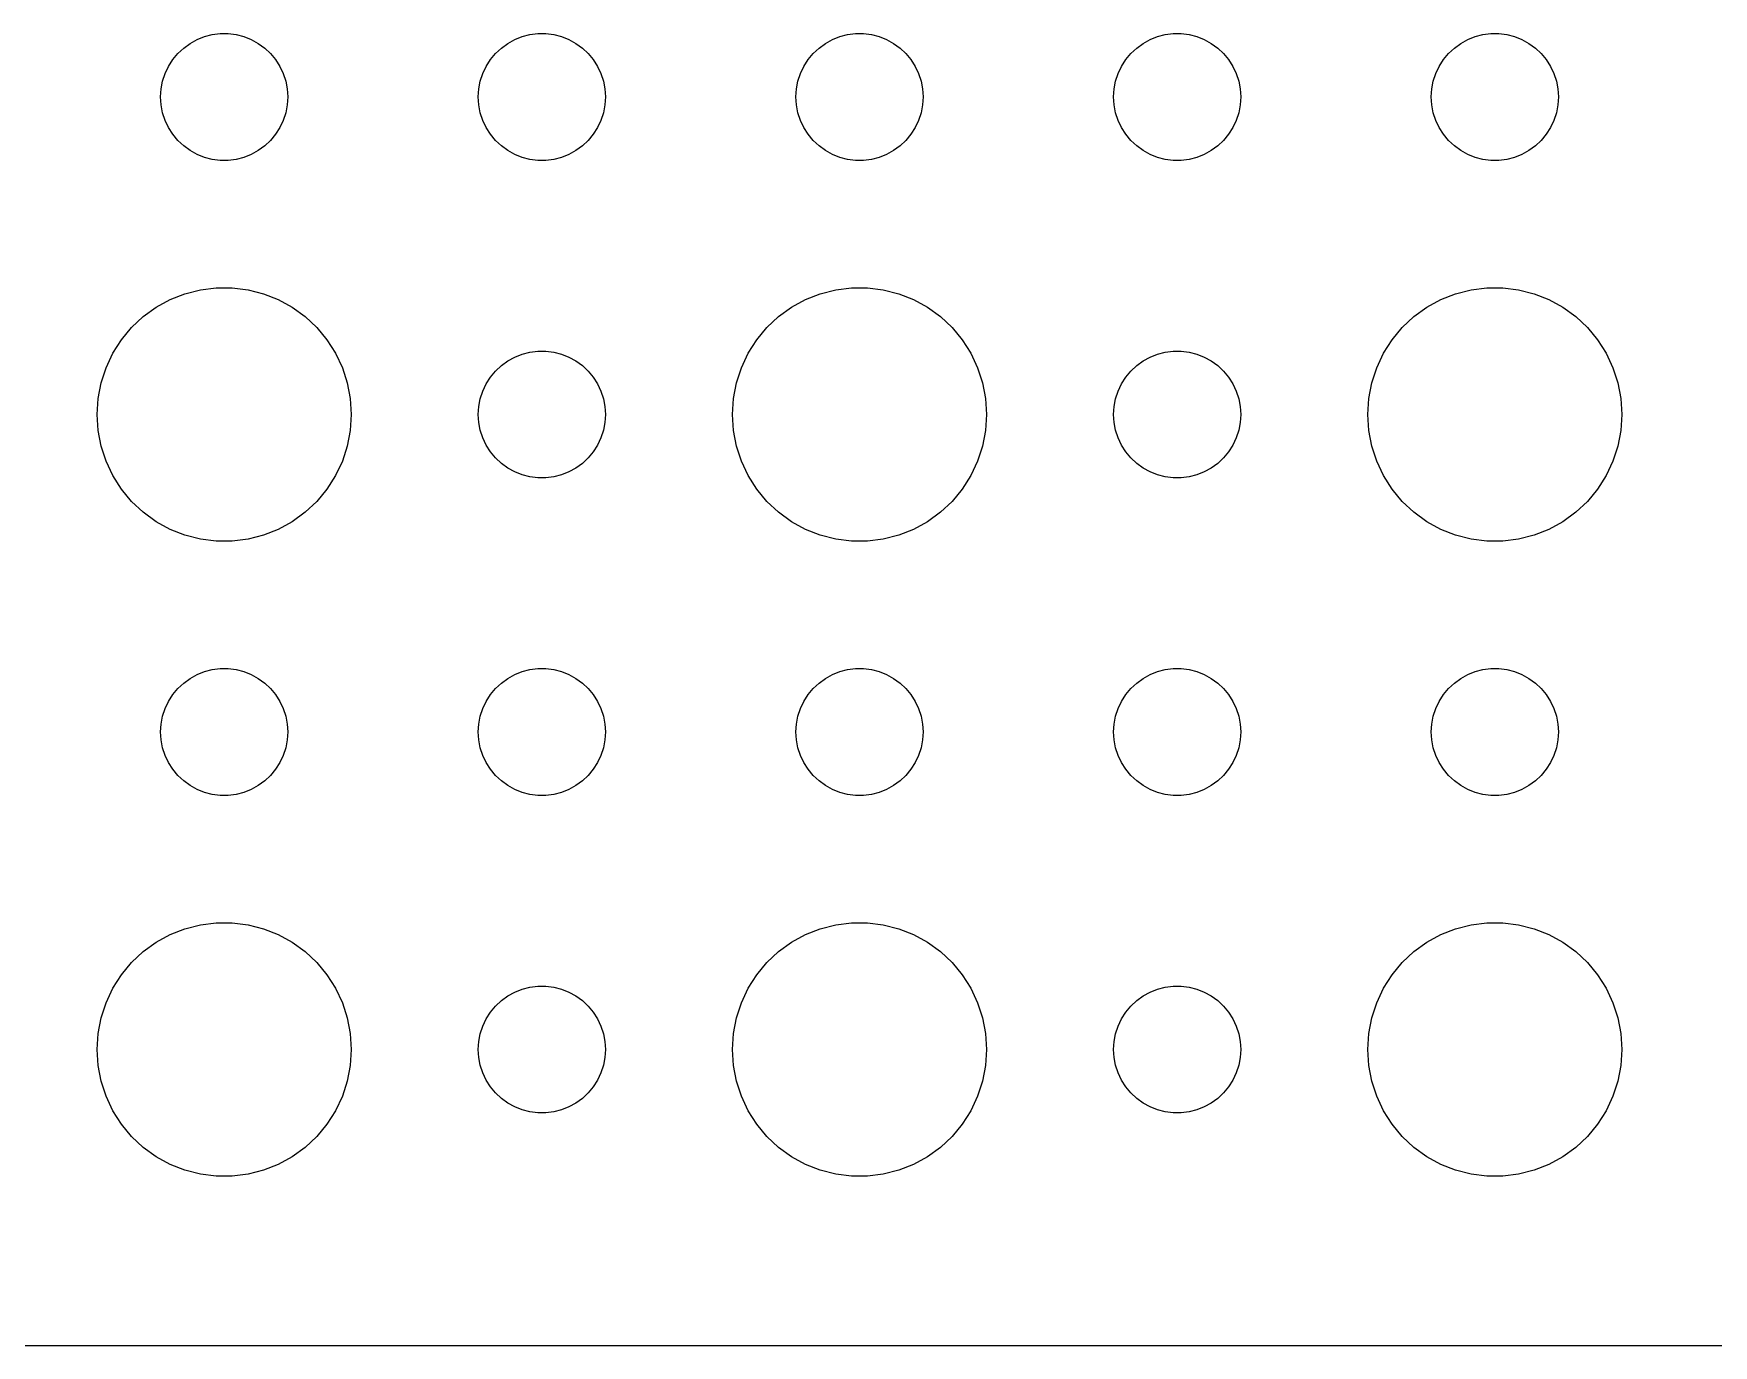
# Model space of a CAD drawing. Header units: metres. Extents: x -164 to 164, y -37 to 37.
# Drawn here: x -87 to -47.34, y -36.99 to -6 of the extents above; entities that cross this region are included whole.
import ezdxf

# ---------------------------------------------------------------- set-up
doc = ezdxf.new("R2010")
doc.units = ezdxf.units.M

msp = doc.modelspace()

# ---------------------------------------------------------------- linework, layer by layer
for p, q in [((-83.5934, -6.47318), (-83.4561, -6.34422)), ((-83.4561, -6.34422), (-83.3037, -6.23351)), ((-83.3037, -6.23351), (-83.1387, -6.14275)), ((-83.1387, -6.14275), (-82.9635, -6.07341)), ((-82.9635, -6.07341), (-82.7811, -6.02657)), ((-82.7811, -6.02657), (-82.5942, -6.00294)), ((-82.5942, -6.00294), (-82.4058, -6.00294)), ((-82.4058, -6.00294), (-82.2189, -6.02657)), ((-82.2189, -6.02657), (-82.0365, -6.07341)), ((-82.0365, -6.07341), (-81.8613, -6.14275)), ((-81.8613, -6.14275), (-81.6963, -6.23351)), ((-81.6963, -6.23351), (-81.5439, -6.34422)), ((-81.5439, -6.34422), (-81.4065, -6.47318)), ((-76.0934, -6.47318), (-75.9561, -6.34422)), ((-75.9561, -6.34422), (-75.8037, -6.23351)), ((-75.8037, -6.23351), (-75.6387, -6.14275)), ((-75.6387, -6.14275), (-75.4635, -6.07341)), ((-75.4635, -6.07341), (-75.2811, -6.02657)), ((-75.2811, -6.02657), (-75.0942, -6.00294)), ((-75.0942, -6.00294), (-74.9058, -6.00294)), ((-74.9058, -6.00294), (-74.7189, -6.02657)), ((-74.7189, -6.02657), (-74.5365, -6.07341)), ((-74.5365, -6.07341), (-74.3613, -6.14275)), ((-74.3613, -6.14275), (-74.1963, -6.23351)), ((-74.1963, -6.23351), (-74.0439, -6.34422)), ((-74.0439, -6.34422), (-73.9065, -6.47318)), ((-68.5934, -6.47318), (-68.4561, -6.34422)), ((-68.4561, -6.34422), (-68.3037, -6.23351)), ((-68.3037, -6.23351), (-68.1387, -6.14275)), ((-68.1387, -6.14275), (-67.9635, -6.07341)), ((-67.9635, -6.07341), (-67.7811, -6.02657)), ((-67.7811, -6.02657), (-67.5942, -6.00294)), ((-67.5942, -6.00294), (-67.4058, -6.00294)), ((-67.4058, -6.00294), (-67.2189, -6.02657)), ((-67.2189, -6.02657), (-67.0365, -6.07341)), ((-67.0365, -6.07341), (-66.8613, -6.14275)), ((-66.8613, -6.14275), (-66.6963, -6.23351)), ((-66.6963, -6.23351), (-66.5439, -6.34422)), ((-66.5439, -6.34422), (-66.4065, -6.47318)), ((-61.0934, -6.47318), (-60.9561, -6.34422)), ((-60.9561, -6.34422), (-60.8037, -6.23351)), ((-60.8037, -6.23351), (-60.6387, -6.14275)), ((-60.6387, -6.14275), (-60.4635, -6.07341)), ((-60.4635, -6.07341), (-60.2811, -6.02657)), ((-60.2811, -6.02657), (-60.0942, -6.00294)), ((-60.0942, -6.00294), (-59.9058, -6.00294)), ((-59.9058, -6.00294), (-59.7189, -6.02657)), ((-59.7189, -6.02657), (-59.5365, -6.07341)), ((-59.5365, -6.07341), (-59.3613, -6.14275)), ((-59.3613, -6.14275), (-59.1963, -6.23351)), ((-59.1963, -6.23351), (-59.0439, -6.34422)), ((-59.0439, -6.34422), (-58.9065, -6.47318)), ((-53.5934, -6.47318), (-53.4561, -6.34422)), ((-53.4561, -6.34422), (-53.3037, -6.23351)), ((-53.3037, -6.23351), (-53.1387, -6.14275)), ((-53.1387, -6.14275), (-52.9635, -6.07341)), ((-52.9635, -6.07341), (-52.7811, -6.02657)), ((-52.7811, -6.02657), (-52.5942, -6.00294)), ((-52.5942, -6.00294), (-52.4058, -6.00294)), ((-52.4058, -6.00294), (-52.2189, -6.02657)), ((-52.2189, -6.02657), (-52.0365, -6.07341)), ((-52.0365, -6.07341), (-51.8613, -6.14275)), ((-51.8613, -6.14275), (-51.6963, -6.23351)), ((-51.6963, -6.23351), (-51.5439, -6.34422)), ((-51.5439, -6.34422), (-51.4065, -6.47318)), ((-83.8145, -6.77736), (-83.7135, -6.61832)), ((-83.7135, -6.61832), (-83.5934, -6.47318)), ((-81.4065, -6.47318), (-81.2865, -6.61832)), ((-81.2865, -6.61832), (-81.1855, -6.77736)), ((-76.3145, -6.77736), (-76.2135, -6.61832)), ((-76.2135, -6.61832), (-76.0934, -6.47318)), ((-73.9065, -6.47318), (-73.7865, -6.61832)), ((-73.7865, -6.61832), (-73.6855, -6.77736)), ((-68.8145, -6.77736), (-68.7135, -6.61832)), ((-68.7135, -6.61832), (-68.5934, -6.47318)), ((-66.4065, -6.47318), (-66.2865, -6.61832)), ((-66.2865, -6.61832), (-66.1855, -6.77736)), ((-61.3145, -6.77736), (-61.2135, -6.61832)), ((-61.2135, -6.61832), (-61.0934, -6.47318)), ((-58.9065, -6.47318), (-58.7865, -6.61832)), ((-58.7865, -6.61832), (-58.6855, -6.77736)), ((-53.8145, -6.77736), (-53.7135, -6.61832)), ((-53.7135, -6.61832), (-53.5934, -6.47318)), ((-51.4065, -6.47318), (-51.2865, -6.61832)), ((-51.2865, -6.61832), (-51.1855, -6.77736)), ((-83.9882, -7.312), (-83.9529, -7.12695)), ((-83.9529, -7.12695), (-83.8947, -6.9478)), ((-83.8947, -6.9478), (-83.8145, -6.77736)), ((-81.1855, -6.77736), (-81.1053, -6.9478)), ((-81.1053, -6.9478), (-81.0471, -7.12695)), ((-81.0471, -7.12695), (-81.0118, -7.312)), ((-76.4882, -7.312), (-76.4529, -7.12695)), ((-76.4529, -7.12695), (-76.3947, -6.9478)), ((-76.3947, -6.9478), (-76.3145, -6.77736)), ((-73.6855, -6.77736), (-73.6053, -6.9478)), ((-73.6053, -6.9478), (-73.5471, -7.12695)), ((-73.5471, -7.12695), (-73.5118, -7.312)), ((-68.9882, -7.312), (-68.9529, -7.12695)), ((-68.9529, -7.12695), (-68.8947, -6.9478)), ((-68.8947, -6.9478), (-68.8145, -6.77736)), ((-66.1855, -6.77736), (-66.1053, -6.9478)), ((-66.1053, -6.9478), (-66.0471, -7.12695)), ((-66.0471, -7.12695), (-66.0118, -7.312)), ((-61.4882, -7.312), (-61.4529, -7.12695)), ((-61.4529, -7.12695), (-61.3947, -6.9478)), ((-61.3947, -6.9478), (-61.3145, -6.77736)), ((-58.6855, -6.77736), (-58.6053, -6.9478)), ((-58.6053, -6.9478), (-58.5471, -7.12695)), ((-58.5471, -7.12695), (-58.5118, -7.312)), ((-53.9882, -7.312), (-53.9529, -7.12695)), ((-53.9529, -7.12695), (-53.8947, -6.9478)), ((-53.8947, -6.9478), (-53.8145, -6.77736)), ((-51.1855, -6.77736), (-51.1053, -6.9478)), ((-51.1053, -6.9478), (-51.0471, -7.12695)), ((-51.0471, -7.12695), (-51.0118, -7.312)), ((-84, -7.5), (-83.9882, -7.312)), ((-83.9882, -7.68799), (-84, -7.5)), ((-81.0118, -7.312), (-81, -7.5)), ((-81, -7.5), (-81.0118, -7.68799)), ((-76.5, -7.5), (-76.4882, -7.312)), ((-76.4882, -7.68799), (-76.5, -7.5)), ((-73.5118, -7.312), (-73.5, -7.5)), ((-73.5, -7.5), (-73.5118, -7.68799)), ((-69, -7.5), (-68.9882, -7.312)), ((-68.9882, -7.68799), (-69, -7.5)), ((-66.0118, -7.312), (-66, -7.5)), ((-66, -7.5), (-66.0118, -7.68799)), ((-61.5, -7.5), (-61.4882, -7.312)), ((-61.4882, -7.68799), (-61.5, -7.5)), ((-58.5118, -7.312), (-58.5, -7.5)), ((-58.5, -7.5), (-58.5118, -7.68799)), ((-54, -7.5), (-53.9882, -7.312)), ((-53.9882, -7.68799), (-54, -7.5)), ((-51.0118, -7.312), (-51, -7.5)), ((-51, -7.5), (-51.0118, -7.68799)), ((-83.9529, -7.87303), (-83.9882, -7.68799)), ((-83.8947, -8.05219), (-83.9529, -7.87303)), ((-81.0471, -7.87303), (-81.1053, -8.05219)), ((-81.0118, -7.68799), (-81.0471, -7.87303)), ((-76.4529, -7.87303), (-76.4882, -7.68799)), ((-76.3947, -8.05219), (-76.4529, -7.87303)), ((-73.5471, -7.87303), (-73.6053, -8.05219)), ((-73.5118, -7.68799), (-73.5471, -7.87303)), ((-68.9529, -7.87303), (-68.9882, -7.68799)), ((-68.8947, -8.05219), (-68.9529, -7.87303)), ((-66.0471, -7.87303), (-66.1053, -8.05219)), ((-66.0118, -7.68799), (-66.0471, -7.87303)), ((-61.4529, -7.87303), (-61.4882, -7.68799)), ((-61.3947, -8.05219), (-61.4529, -7.87303)), ((-58.5471, -7.87303), (-58.6053, -8.05219)), ((-58.5118, -7.68799), (-58.5471, -7.87303)), ((-53.9529, -7.87303), (-53.9882, -7.68799)), ((-53.8947, -8.05219), (-53.9529, -7.87303)), ((-51.0471, -7.87303), (-51.1053, -8.05219)), ((-51.0118, -7.68799), (-51.0471, -7.87303)), ((-83.8145, -8.22263), (-83.8947, -8.05219)), ((-83.7135, -8.38167), (-83.8145, -8.22263)), ((-81.1855, -8.22263), (-81.2865, -8.38167)), ((-81.1053, -8.05219), (-81.1855, -8.22263)), ((-76.3145, -8.22263), (-76.3947, -8.05219)), ((-76.2135, -8.38167), (-76.3145, -8.22263)), ((-73.6855, -8.22263), (-73.7865, -8.38167)), ((-73.6053, -8.05219), (-73.6855, -8.22263)), ((-68.8145, -8.22263), (-68.8947, -8.05219)), ((-68.7135, -8.38167), (-68.8145, -8.22263)), ((-66.1855, -8.22263), (-66.2865, -8.38167)), ((-66.1053, -8.05219), (-66.1855, -8.22263)), ((-61.3145, -8.22263), (-61.3947, -8.05219)), ((-61.2135, -8.38167), (-61.3145, -8.22263)), ((-58.6855, -8.22263), (-58.7865, -8.38167)), ((-58.6053, -8.05219), (-58.6855, -8.22263)), ((-53.8145, -8.22263), (-53.8947, -8.05219)), ((-53.7135, -8.38167), (-53.8145, -8.22263)), ((-51.1855, -8.22263), (-51.2865, -8.38167)), ((-51.1053, -8.05219), (-51.1855, -8.22263)), ((-83.5934, -8.52681), (-83.7135, -8.38167)), ((-83.4561, -8.65576), (-83.5934, -8.52681)), ((-83.3037, -8.76648), (-83.4561, -8.65576)), ((-81.5439, -8.65576), (-81.6963, -8.76648)), ((-81.4065, -8.52681), (-81.5439, -8.65576)), ((-81.2865, -8.38167), (-81.4065, -8.52681)), ((-76.0934, -8.52681), (-76.2135, -8.38167)), ((-75.9561, -8.65576), (-76.0934, -8.52681)), ((-75.8037, -8.76648), (-75.9561, -8.65576)), ((-74.0439, -8.65576), (-74.1963, -8.76648)), ((-73.9065, -8.52681), (-74.0439, -8.65576)), ((-73.7865, -8.38167), (-73.9065, -8.52681)), ((-68.5934, -8.52681), (-68.7135, -8.38167)), ((-68.4561, -8.65576), (-68.5934, -8.52681)), ((-68.3037, -8.76648), (-68.4561, -8.65576)), ((-66.5439, -8.65576), (-66.6963, -8.76648)), ((-66.4065, -8.52681), (-66.5439, -8.65576)), ((-66.2865, -8.38167), (-66.4065, -8.52681)), ((-61.0934, -8.52681), (-61.2135, -8.38167)), ((-60.9561, -8.65576), (-61.0934, -8.52681)), ((-60.8037, -8.76648), (-60.9561, -8.65576)), ((-59.0439, -8.65576), (-59.1963, -8.76648)), ((-58.9065, -8.52681), (-59.0439, -8.65576)), ((-58.7865, -8.38167), (-58.9065, -8.52681)), ((-53.5934, -8.52681), (-53.7135, -8.38167)), ((-53.4561, -8.65576), (-53.5934, -8.52681)), ((-53.3037, -8.76648), (-53.4561, -8.65576)), ((-51.5439, -8.65576), (-51.6963, -8.76648)), ((-51.4065, -8.52681), (-51.5439, -8.65576)), ((-51.2865, -8.38167), (-51.4065, -8.52681)), ((-83.1387, -8.85724), (-83.3037, -8.76648)), ((-82.9635, -8.92657), (-83.1387, -8.85724)), ((-82.7811, -8.97342), (-82.9635, -8.92657)), ((-82.5942, -8.99704), (-82.7811, -8.97342)), ((-82.4058, -8.99704), (-82.5942, -8.99704)), ((-82.2189, -8.97342), (-82.4058, -8.99704)), ((-82.0365, -8.92657), (-82.2189, -8.97342)), ((-81.8613, -8.85724), (-82.0365, -8.92657)), ((-81.6963, -8.76648), (-81.8613, -8.85724)), ((-75.6387, -8.85724), (-75.8037, -8.76648)), ((-75.4635, -8.92657), (-75.6387, -8.85724)), ((-75.2811, -8.97342), (-75.4635, -8.92657)), ((-75.0942, -8.99704), (-75.2811, -8.97342)), ((-74.9058, -8.99704), (-75.0942, -8.99704)), ((-74.7189, -8.97342), (-74.9058, -8.99704)), ((-74.5365, -8.92657), (-74.7189, -8.97342)), ((-74.3613, -8.85724), (-74.5365, -8.92657)), ((-74.1963, -8.76648), (-74.3613, -8.85724)), ((-68.1387, -8.85724), (-68.3037, -8.76648)), ((-67.9635, -8.92657), (-68.1387, -8.85724)), ((-67.7811, -8.97342), (-67.9635, -8.92657)), ((-67.5942, -8.99704), (-67.7811, -8.97342)), ((-67.4058, -8.99704), (-67.5942, -8.99704)), ((-67.2189, -8.97342), (-67.4058, -8.99704)), ((-67.0365, -8.92657), (-67.2189, -8.97342)), ((-66.8613, -8.85724), (-67.0365, -8.92657)), ((-66.6963, -8.76648), (-66.8613, -8.85724)), ((-60.6387, -8.85724), (-60.8037, -8.76648)), ((-60.4635, -8.92657), (-60.6387, -8.85724)), ((-60.2811, -8.97342), (-60.4635, -8.92657)), ((-60.0942, -8.99704), (-60.2811, -8.97342)), ((-59.9058, -8.99704), (-60.0942, -8.99704)), ((-59.7189, -8.97342), (-59.9058, -8.99704)), ((-59.5365, -8.92657), (-59.7189, -8.97342)), ((-59.3613, -8.85724), (-59.5365, -8.92657)), ((-59.1963, -8.76648), (-59.3613, -8.85724)), ((-53.1387, -8.85724), (-53.3037, -8.76648)), ((-52.9635, -8.92657), (-53.1387, -8.85724)), ((-52.7811, -8.97342), (-52.9635, -8.92657)), ((-52.5942, -8.99704), (-52.7811, -8.97342)), ((-52.4058, -8.99704), (-52.5942, -8.99704)), ((-52.2189, -8.97342), (-52.4058, -8.99704)), ((-52.0365, -8.92657), (-52.2189, -8.97342)), ((-51.8613, -8.85724), (-52.0365, -8.92657)), ((-51.6963, -8.76648), (-51.8613, -8.85724)), ((-84.1075, -12.467), (-83.7773, -12.2855)), ((-83.7773, -12.2855), (-83.427, -12.1468)), ((-83.427, -12.1468), (-83.0621, -12.0531)), ((-83.0621, -12.0531), (-82.6884, -12.0059)), ((-82.6884, -12.0059), (-82.3116, -12.0059)), ((-82.3116, -12.0059), (-81.9379, -12.0531)), ((-81.9379, -12.0531), (-81.573, -12.1468)), ((-81.573, -12.1468), (-81.2227, -12.2855)), ((-81.2227, -12.2855), (-80.8925, -12.467)), ((-69.1075, -12.467), (-68.7773, -12.2855)), ((-68.7773, -12.2855), (-68.427, -12.1468)), ((-68.427, -12.1468), (-68.0621, -12.0531)), ((-68.0621, -12.0531), (-67.6884, -12.0059)), ((-67.6884, -12.0059), (-67.3116, -12.0059)), ((-67.3116, -12.0059), (-66.9379, -12.0531)), ((-66.9379, -12.0531), (-66.573, -12.1468)), ((-66.573, -12.1468), (-66.2227, -12.2855)), ((-66.2227, -12.2855), (-65.8925, -12.467)), ((-54.1075, -12.467), (-53.7773, -12.2855)), ((-53.7773, -12.2855), (-53.427, -12.1468)), ((-53.427, -12.1468), (-53.0621, -12.0531)), ((-53.0621, -12.0531), (-52.6884, -12.0059)), ((-52.6884, -12.0059), (-52.3116, -12.0059)), ((-52.3116, -12.0059), (-51.9379, -12.0531)), ((-51.9379, -12.0531), (-51.5729, -12.1468)), ((-51.5729, -12.1468), (-51.2227, -12.2855)), ((-51.2227, -12.2855), (-50.8925, -12.467)), ((-84.6869, -12.9464), (-84.4123, -12.6884)), ((-84.4123, -12.6884), (-84.1075, -12.467)), ((-80.8925, -12.467), (-80.5877, -12.6884)), ((-80.5877, -12.6884), (-80.3131, -12.9464)), ((-69.6869, -12.9464), (-69.4123, -12.6884)), ((-69.4123, -12.6884), (-69.1075, -12.467)), ((-65.8925, -12.467), (-65.5877, -12.6884)), ((-65.5877, -12.6884), (-65.3131, -12.9464)), ((-54.6869, -12.9464), (-54.4123, -12.6884)), ((-54.4123, -12.6884), (-54.1075, -12.467)), ((-50.8925, -12.467), (-50.5877, -12.6884)), ((-50.5877, -12.6884), (-50.3131, -12.9464)), ((-84.927, -13.2366), (-84.6869, -12.9464)), ((-80.3131, -12.9464), (-80.073, -13.2366)), ((-69.927, -13.2366), (-69.6869, -12.9464)), ((-65.3131, -12.9464), (-65.073, -13.2366)), ((-54.927, -13.2366), (-54.6869, -12.9464)), ((-50.3131, -12.9464), (-50.0729, -13.2366)), ((-85.1289, -13.5547), (-84.927, -13.2366)), ((-80.073, -13.2366), (-79.8711, -13.5547)), ((-70.1289, -13.5547), (-69.927, -13.2366)), ((-65.073, -13.2366), (-64.8711, -13.5547)), ((-55.1289, -13.5547), (-54.927, -13.2366)), ((-50.0729, -13.2366), (-49.8711, -13.5547)), ((-85.2893, -13.8956), (-85.1289, -13.5547)), ((-79.8711, -13.5547), (-79.7107, -13.8956)), ((-76.0934, -13.9732), (-75.9561, -13.8442)), ((-75.9561, -13.8442), (-75.8037, -13.7335)), ((-75.8037, -13.7335), (-75.6387, -13.6427)), ((-75.6387, -13.6427), (-75.4635, -13.5734)), ((-75.4635, -13.5734), (-75.2811, -13.5266)), ((-75.2811, -13.5266), (-75.0942, -13.5029)), ((-75.0942, -13.5029), (-74.9058, -13.5029)), ((-74.9058, -13.5029), (-74.7189, -13.5266)), ((-74.7189, -13.5266), (-74.5365, -13.5734)), ((-74.5365, -13.5734), (-74.3613, -13.6427)), ((-74.3613, -13.6427), (-74.1963, -13.7335)), ((-74.1963, -13.7335), (-74.0439, -13.8442)), ((-74.0439, -13.8442), (-73.9065, -13.9732)), ((-70.2893, -13.8956), (-70.1289, -13.5547)), ((-64.8711, -13.5547), (-64.7107, -13.8956)), ((-61.0934, -13.9732), (-60.9561, -13.8442)), ((-60.9561, -13.8442), (-60.8037, -13.7335)), ((-60.8037, -13.7335), (-60.6387, -13.6427)), ((-60.6387, -13.6427), (-60.4635, -13.5734)), ((-60.4635, -13.5734), (-60.2811, -13.5266)), ((-60.2811, -13.5266), (-60.0942, -13.5029)), ((-60.0942, -13.5029), (-59.9058, -13.5029)), ((-59.9058, -13.5029), (-59.7189, -13.5266)), ((-59.7189, -13.5266), (-59.5365, -13.5734)), ((-59.5365, -13.5734), (-59.3613, -13.6427)), ((-59.3613, -13.6427), (-59.1963, -13.7335)), ((-59.1963, -13.7335), (-59.0439, -13.8442)), ((-59.0439, -13.8442), (-58.9065, -13.9732)), ((-55.2893, -13.8956), (-55.1289, -13.5547)), ((-49.8711, -13.5547), (-49.7107, -13.8956)), ((-85.4763, -14.624), (-85.4057, -14.2539)), ((-85.4057, -14.2539), (-85.2893, -13.8956)), ((-79.7107, -13.8956), (-79.5943, -14.2539)), ((-79.5943, -14.2539), (-79.5237, -14.624)), ((-76.3947, -14.4478), (-76.3145, -14.2774)), ((-76.3145, -14.2774), (-76.2135, -14.1183)), ((-76.2135, -14.1183), (-76.0934, -13.9732)), ((-73.9065, -13.9732), (-73.7865, -14.1183)), ((-73.7865, -14.1183), (-73.6855, -14.2774)), ((-73.6855, -14.2774), (-73.6053, -14.4478)), ((-70.4763, -14.624), (-70.4057, -14.2539)), ((-70.4057, -14.2539), (-70.2893, -13.8956)), ((-64.7107, -13.8956), (-64.5943, -14.2539)), ((-64.5943, -14.2539), (-64.5237, -14.624)), ((-61.3947, -14.4478), (-61.3145, -14.2774)), ((-61.3145, -14.2774), (-61.2135, -14.1183)), ((-61.2135, -14.1183), (-61.0934, -13.9732)), ((-58.9065, -13.9732), (-58.7865, -14.1183)), ((-58.7865, -14.1183), (-58.6855, -14.2774)), ((-58.6855, -14.2774), (-58.6053, -14.4478)), ((-55.4763, -14.624), (-55.4057, -14.2539)), ((-55.4057, -14.2539), (-55.2893, -13.8956)), ((-49.7107, -13.8956), (-49.5942, -14.2539)), ((-49.5942, -14.2539), (-49.5237, -14.624)), ((-85.5, -15), (-85.4763, -14.624)), ((-79.5237, -14.624), (-79.5, -15)), ((-76.4882, -14.812), (-76.4529, -14.627)), ((-76.4529, -14.627), (-76.3947, -14.4478)), ((-73.6053, -14.4478), (-73.5471, -14.627)), ((-73.5471, -14.627), (-73.5118, -14.812)), ((-70.5, -15), (-70.4763, -14.624)), ((-64.5237, -14.624), (-64.5, -15)), ((-61.4882, -14.812), (-61.4529, -14.627)), ((-61.4529, -14.627), (-61.3947, -14.4478)), ((-58.6053, -14.4478), (-58.5471, -14.627)), ((-58.5471, -14.627), (-58.5118, -14.812)), ((-55.5, -15), (-55.4763, -14.624)), ((-49.5237, -14.624), (-49.5, -15)), ((-85.4763, -15.376), (-85.5, -15)), ((-79.5, -15), (-79.5237, -15.376)), ((-76.5, -15), (-76.4882, -14.812)), ((-76.4882, -15.188), (-76.5, -15)), ((-73.5118, -14.812), (-73.5, -15)), ((-73.5, -15), (-73.5118, -15.188)), ((-70.4763, -15.376), (-70.5, -15)), ((-64.5, -15), (-64.5237, -15.376)), ((-61.5, -15), (-61.4882, -14.812)), ((-61.4882, -15.188), (-61.5, -15)), ((-58.5118, -14.812), (-58.5, -15)), ((-58.5, -15), (-58.5118, -15.188)), ((-55.4763, -15.376), (-55.5, -15)), ((-49.5, -15), (-49.5237, -15.376)), ((-85.4057, -15.7461), (-85.4763, -15.376)), ((-79.5237, -15.376), (-79.5943, -15.7461)), ((-76.4529, -15.373), (-76.4882, -15.188)), ((-76.3947, -15.5522), (-76.4529, -15.373)), ((-73.5471, -15.373), (-73.6053, -15.5522)), ((-73.5118, -15.188), (-73.5471, -15.373)), ((-70.4057, -15.7461), (-70.4763, -15.376)), ((-64.5237, -15.376), (-64.5943, -15.7461)), ((-61.4529, -15.373), (-61.4882, -15.188)), ((-61.3947, -15.5522), (-61.4529, -15.373)), ((-58.5471, -15.373), (-58.6053, -15.5522)), ((-58.5118, -15.188), (-58.5471, -15.373)), ((-55.4057, -15.7461), (-55.4763, -15.376)), ((-49.5237, -15.376), (-49.5942, -15.7461)), ((-85.2893, -16.1044), (-85.4057, -15.7461)), ((-79.5943, -15.7461), (-79.7107, -16.1044)), ((-76.3145, -15.7226), (-76.3947, -15.5522)), ((-76.2135, -15.8817), (-76.3145, -15.7226)), ((-73.6855, -15.7226), (-73.7865, -15.8817)), ((-73.6053, -15.5522), (-73.6855, -15.7226)), ((-70.2893, -16.1044), (-70.4057, -15.7461)), ((-64.5943, -15.7461), (-64.7107, -16.1044)), ((-61.3145, -15.7226), (-61.3947, -15.5522)), ((-61.2135, -15.8817), (-61.3145, -15.7226)), ((-58.6855, -15.7226), (-58.7865, -15.8817)), ((-58.6053, -15.5522), (-58.6855, -15.7226)), ((-55.2893, -16.1044), (-55.4057, -15.7461)), ((-49.5942, -15.7461), (-49.7107, -16.1044)), ((-85.1289, -16.4453), (-85.2893, -16.1044)), ((-79.7107, -16.1044), (-79.8711, -16.4453)), ((-76.0934, -16.0268), (-76.2135, -15.8817)), ((-75.9561, -16.1558), (-76.0934, -16.0268)), ((-75.8037, -16.2665), (-75.9561, -16.1558)), ((-74.0439, -16.1558), (-74.1963, -16.2665)), ((-73.9065, -16.0268), (-74.0439, -16.1558)), ((-73.7865, -15.8817), (-73.9065, -16.0268)), ((-70.1289, -16.4453), (-70.2893, -16.1044)), ((-64.7107, -16.1044), (-64.8711, -16.4453)), ((-61.0934, -16.0268), (-61.2135, -15.8817)), ((-60.9561, -16.1558), (-61.0934, -16.0268)), ((-60.8037, -16.2665), (-60.9561, -16.1558)), ((-59.0439, -16.1558), (-59.1963, -16.2665)), ((-58.9065, -16.0268), (-59.0439, -16.1558)), ((-58.7865, -15.8817), (-58.9065, -16.0268)), ((-55.1289, -16.4453), (-55.2893, -16.1044)), ((-49.7107, -16.1044), (-49.8711, -16.4453)), ((-84.927, -16.7634), (-85.1289, -16.4453)), ((-79.8711, -16.4453), (-80.073, -16.7634)), ((-75.6387, -16.3572), (-75.8037, -16.2665)), ((-75.4635, -16.4266), (-75.6387, -16.3572)), ((-75.2811, -16.4734), (-75.4635, -16.4266)), ((-75.0942, -16.497), (-75.2811, -16.4734)), ((-74.9058, -16.497), (-75.0942, -16.497)), ((-74.7189, -16.4734), (-74.9058, -16.497)), ((-74.5365, -16.4266), (-74.7189, -16.4734)), ((-74.3613, -16.3572), (-74.5365, -16.4266)), ((-74.1963, -16.2665), (-74.3613, -16.3572)), ((-69.927, -16.7634), (-70.1289, -16.4453)), ((-64.8711, -16.4453), (-65.073, -16.7634)), ((-60.6387, -16.3572), (-60.8037, -16.2665)), ((-60.4635, -16.4266), (-60.6387, -16.3572)), ((-60.2811, -16.4734), (-60.4635, -16.4266)), ((-60.0942, -16.497), (-60.2811, -16.4734)), ((-59.9058, -16.497), (-60.0942, -16.497)), ((-59.7189, -16.4734), (-59.9058, -16.497)), ((-59.5365, -16.4266), (-59.7189, -16.4734)), ((-59.3613, -16.3572), (-59.5365, -16.4266)), ((-59.1963, -16.2665), (-59.3613, -16.3572)), ((-54.927, -16.7634), (-55.1289, -16.4453)), ((-49.8711, -16.4453), (-50.0729, -16.7634)), ((-84.6869, -17.0536), (-84.927, -16.7634)), ((-84.4123, -17.3115), (-84.6869, -17.0536)), ((-80.3131, -17.0536), (-80.5877, -17.3115)), ((-80.073, -16.7634), (-80.3131, -17.0536)), ((-69.6869, -17.0536), (-69.927, -16.7634)), ((-69.4123, -17.3115), (-69.6869, -17.0536)), ((-65.3131, -17.0536), (-65.5877, -17.3115)), ((-65.073, -16.7634), (-65.3131, -17.0536)), ((-54.6869, -17.0536), (-54.927, -16.7634)), ((-54.4123, -17.3115), (-54.6869, -17.0536)), ((-50.3131, -17.0536), (-50.5877, -17.3115)), ((-50.0729, -16.7634), (-50.3131, -17.0536)), ((-84.1075, -17.533), (-84.4123, -17.3115)), ((-80.5877, -17.3115), (-80.8925, -17.533)), ((-69.1075, -17.533), (-69.4123, -17.3115)), ((-65.5877, -17.3115), (-65.8925, -17.533)), ((-54.1075, -17.533), (-54.4123, -17.3115)), ((-50.5877, -17.3115), (-50.8925, -17.533)), ((-83.7773, -17.7145), (-84.1075, -17.533)), ((-83.427, -17.8532), (-83.7773, -17.7145)), ((-81.2227, -17.7145), (-81.573, -17.8532)), ((-80.8925, -17.533), (-81.2227, -17.7145)), ((-68.7773, -17.7145), (-69.1075, -17.533)), ((-68.427, -17.8532), (-68.7773, -17.7145)), ((-66.2227, -17.7145), (-66.573, -17.8532)), ((-65.8925, -17.533), (-66.2227, -17.7145)), ((-53.7773, -17.7145), (-54.1075, -17.533)), ((-53.427, -17.8532), (-53.7773, -17.7145)), ((-51.2227, -17.7145), (-51.5729, -17.8532)), ((-50.8925, -17.533), (-51.2227, -17.7145)), ((-83.0621, -17.9469), (-83.427, -17.8532)), ((-82.6884, -17.9941), (-83.0621, -17.9469)), ((-82.3116, -17.9941), (-82.6884, -17.9941)), ((-81.9379, -17.9469), (-82.3116, -17.9941)), ((-81.573, -17.8532), (-81.9379, -17.9469)), ((-68.0621, -17.9469), (-68.427, -17.8532)), ((-67.6884, -17.9941), (-68.0621, -17.9469)), ((-67.3116, -17.9941), (-67.6884, -17.9941)), ((-66.9379, -17.9469), (-67.3116, -17.9941)), ((-66.573, -17.8532), (-66.9379, -17.9469)), ((-53.0621, -17.9469), (-53.427, -17.8532)), ((-52.6884, -17.9941), (-53.0621, -17.9469)), ((-52.3116, -17.9941), (-52.6884, -17.9941)), ((-51.9379, -17.9469), (-52.3116, -17.9941)), ((-51.5729, -17.8532), (-51.9379, -17.9469)), ((-82.7811, -21.0266), (-82.5942, -21.003)), ((-82.5942, -21.003), (-82.4058, -21.003)), ((-82.4058, -21.003), (-82.2189, -21.0266)), ((-75.2811, -21.0266), (-75.0942, -21.003)), ((-75.0942, -21.003), (-74.9058, -21.003)), ((-74.9058, -21.003), (-74.7189, -21.0266)), ((-67.7811, -21.0266), (-67.5942, -21.003)), ((-67.5942, -21.003), (-67.4058, -21.003)), ((-67.4058, -21.003), (-67.2189, -21.0266)), ((-60.2811, -21.0266), (-60.0942, -21.003)), ((-60.0942, -21.003), (-59.9058, -21.003)), ((-59.9058, -21.003), (-59.7189, -21.0266)), ((-52.7811, -21.0266), (-52.5942, -21.003)), ((-52.5942, -21.003), (-52.4058, -21.003)), ((-52.4058, -21.003), (-52.2189, -21.0266)), ((-83.5934, -21.4732), (-83.4561, -21.3442)), ((-83.4561, -21.3442), (-83.3037, -21.2335)), ((-83.3037, -21.2335), (-83.1387, -21.1427)), ((-83.1387, -21.1427), (-82.9635, -21.0734)), ((-82.9635, -21.0734), (-82.7811, -21.0266)), ((-82.2189, -21.0266), (-82.0365, -21.0734)), ((-82.0365, -21.0734), (-81.8613, -21.1427)), ((-81.8613, -21.1427), (-81.6963, -21.2335)), ((-81.6963, -21.2335), (-81.5439, -21.3442)), ((-81.5439, -21.3442), (-81.4065, -21.4732)), ((-76.0934, -21.4732), (-75.9561, -21.3442)), ((-75.9561, -21.3442), (-75.8037, -21.2335)), ((-75.8037, -21.2335), (-75.6387, -21.1427)), ((-75.6387, -21.1427), (-75.4635, -21.0734)), ((-75.4635, -21.0734), (-75.2811, -21.0266)), ((-74.7189, -21.0266), (-74.5365, -21.0734)), ((-74.5365, -21.0734), (-74.3613, -21.1427)), ((-74.3613, -21.1427), (-74.1963, -21.2335)), ((-74.1963, -21.2335), (-74.0439, -21.3442)), ((-74.0439, -21.3442), (-73.9065, -21.4732)), ((-68.5934, -21.4732), (-68.4561, -21.3442)), ((-68.4561, -21.3442), (-68.3037, -21.2335)), ((-68.3037, -21.2335), (-68.1387, -21.1427)), ((-68.1387, -21.1427), (-67.9635, -21.0734)), ((-67.9635, -21.0734), (-67.7811, -21.0266)), ((-67.2189, -21.0266), (-67.0365, -21.0734)), ((-67.0365, -21.0734), (-66.8613, -21.1427)), ((-66.8613, -21.1427), (-66.6963, -21.2335)), ((-66.6963, -21.2335), (-66.5439, -21.3442)), ((-66.5439, -21.3442), (-66.4065, -21.4732)), ((-61.0934, -21.4732), (-60.9561, -21.3442)), ((-60.9561, -21.3442), (-60.8037, -21.2335)), ((-60.8037, -21.2335), (-60.6387, -21.1427)), ((-60.6387, -21.1427), (-60.4635, -21.0734)), ((-60.4635, -21.0734), (-60.2811, -21.0266)), ((-59.7189, -21.0266), (-59.5365, -21.0734)), ((-59.5365, -21.0734), (-59.3613, -21.1427)), ((-59.3613, -21.1427), (-59.1963, -21.2335)), ((-59.1963, -21.2335), (-59.0439, -21.3442)), ((-59.0439, -21.3442), (-58.9065, -21.4732)), ((-53.5934, -21.4732), (-53.4561, -21.3442)), ((-53.4561, -21.3442), (-53.3037, -21.2335)), ((-53.3037, -21.2335), (-53.1387, -21.1427)), ((-53.1387, -21.1427), (-52.9635, -21.0734)), ((-52.9635, -21.0734), (-52.7811, -21.0266)), ((-52.2189, -21.0266), (-52.0365, -21.0734)), ((-52.0365, -21.0734), (-51.8613, -21.1427)), ((-51.8613, -21.1427), (-51.6963, -21.2335)), ((-51.6963, -21.2335), (-51.5439, -21.3442)), ((-51.5439, -21.3442), (-51.4065, -21.4732)), ((-83.8947, -21.9478), (-83.8145, -21.7774)), ((-83.8145, -21.7774), (-83.7135, -21.6183)), ((-83.7135, -21.6183), (-83.5934, -21.4732)), ((-81.4065, -21.4732), (-81.2865, -21.6183)), ((-81.2865, -21.6183), (-81.1855, -21.7774)), ((-81.1855, -21.7774), (-81.1053, -21.9478)), ((-76.3947, -21.9478), (-76.3145, -21.7774)), ((-76.3145, -21.7774), (-76.2135, -21.6183)), ((-76.2135, -21.6183), (-76.0934, -21.4732)), ((-73.9065, -21.4732), (-73.7865, -21.6183)), ((-73.7865, -21.6183), (-73.6855, -21.7774)), ((-73.6855, -21.7774), (-73.6053, -21.9478)), ((-68.8947, -21.9478), (-68.8145, -21.7774)), ((-68.8145, -21.7774), (-68.7135, -21.6183)), ((-68.7135, -21.6183), (-68.5934, -21.4732)), ((-66.4065, -21.4732), (-66.2865, -21.6183)), ((-66.2865, -21.6183), (-66.1855, -21.7774)), ((-66.1855, -21.7774), (-66.1053, -21.9478)), ((-61.3947, -21.9478), (-61.3145, -21.7774)), ((-61.3145, -21.7774), (-61.2135, -21.6183)), ((-61.2135, -21.6183), (-61.0934, -21.4732)), ((-58.9065, -21.4732), (-58.7865, -21.6183)), ((-58.7865, -21.6183), (-58.6855, -21.7774)), ((-58.6855, -21.7774), (-58.6053, -21.9478)), ((-53.8947, -21.9478), (-53.8145, -21.7774)), ((-53.8145, -21.7774), (-53.7135, -21.6183)), ((-53.7135, -21.6183), (-53.5934, -21.4732)), ((-51.4065, -21.4732), (-51.2865, -21.6183)), ((-51.2865, -21.6183), (-51.1855, -21.7774)), ((-51.1855, -21.7774), (-51.1053, -21.9478)), ((-83.9882, -22.312), (-83.9529, -22.127)), ((-83.9529, -22.127), (-83.8947, -21.9478)), ((-81.1053, -21.9478), (-81.0471, -22.127)), ((-81.0471, -22.127), (-81.0118, -22.312)), ((-76.4882, -22.312), (-76.4529, -22.127)), ((-76.4529, -22.127), (-76.3947, -21.9478)), ((-73.6053, -21.9478), (-73.5471, -22.127)), ((-73.5471, -22.127), (-73.5118, -22.312)), ((-68.9882, -22.312), (-68.9529, -22.127)), ((-68.9529, -22.127), (-68.8947, -21.9478)), ((-66.1053, -21.9478), (-66.0471, -22.127)), ((-66.0471, -22.127), (-66.0118, -22.312)), ((-61.4882, -22.312), (-61.4529, -22.127)), ((-61.4529, -22.127), (-61.3947, -21.9478)), ((-58.6053, -21.9478), (-58.5471, -22.127)), ((-58.5471, -22.127), (-58.5118, -22.312)), ((-53.9882, -22.312), (-53.9529, -22.127)), ((-53.9529, -22.127), (-53.8947, -21.9478)), ((-51.1053, -21.9478), (-51.0471, -22.127)), ((-51.0471, -22.127), (-51.0118, -22.312)), ((-84, -22.5), (-83.9882, -22.312)), ((-83.9882, -22.688), (-84, -22.5)), ((-81.0118, -22.312), (-81, -22.5)), ((-81, -22.5), (-81.0118, -22.688)), ((-76.5, -22.5), (-76.4882, -22.312)), ((-76.4882, -22.688), (-76.5, -22.5)), ((-73.5118, -22.312), (-73.5, -22.5)), ((-73.5, -22.5), (-73.5118, -22.688)), ((-69, -22.5), (-68.9882, -22.312)), ((-68.9882, -22.688), (-69, -22.5)), ((-66.0118, -22.312), (-66, -22.5)), ((-66, -22.5), (-66.0118, -22.688)), ((-61.5, -22.5), (-61.4882, -22.312)), ((-61.4882, -22.688), (-61.5, -22.5)), ((-58.5118, -22.312), (-58.5, -22.5)), ((-58.5, -22.5), (-58.5118, -22.688)), ((-54, -22.5), (-53.9882, -22.312)), ((-53.9882, -22.688), (-54, -22.5)), ((-51.0118, -22.312), (-51, -22.5)), ((-51, -22.5), (-51.0118, -22.688)), ((-83.9529, -22.873), (-83.9882, -22.688)), ((-83.8947, -23.0522), (-83.9529, -22.873)), ((-81.0471, -22.873), (-81.1053, -23.0522)), ((-81.0118, -22.688), (-81.0471, -22.873)), ((-76.4529, -22.873), (-76.4882, -22.688)), ((-76.3947, -23.0522), (-76.4529, -22.873)), ((-73.5471, -22.873), (-73.6053, -23.0522)), ((-73.5118, -22.688), (-73.5471, -22.873)), ((-68.9529, -22.873), (-68.9882, -22.688)), ((-68.8947, -23.0522), (-68.9529, -22.873)), ((-66.0471, -22.873), (-66.1053, -23.0522)), ((-66.0118, -22.688), (-66.0471, -22.873)), ((-61.4529, -22.873), (-61.4882, -22.688)), ((-61.3947, -23.0522), (-61.4529, -22.873)), ((-58.5471, -22.873), (-58.6053, -23.0522)), ((-58.5118, -22.688), (-58.5471, -22.873)), ((-53.9529, -22.873), (-53.9882, -22.688)), ((-53.8947, -23.0522), (-53.9529, -22.873)), ((-51.0471, -22.873), (-51.1053, -23.0522)), ((-51.0118, -22.688), (-51.0471, -22.873)), ((-83.8145, -23.2226), (-83.8947, -23.0522)), ((-83.7135, -23.3817), (-83.8145, -23.2226)), ((-83.5934, -23.5268), (-83.7135, -23.3817)), ((-81.2865, -23.3817), (-81.4065, -23.5268)), ((-81.1855, -23.2226), (-81.2865, -23.3817)), ((-81.1053, -23.0522), (-81.1855, -23.2226)), ((-76.3145, -23.2226), (-76.3947, -23.0522)), ((-76.2135, -23.3817), (-76.3145, -23.2226)), ((-76.0934, -23.5268), (-76.2135, -23.3817)), ((-73.7865, -23.3817), (-73.9065, -23.5268)), ((-73.6855, -23.2226), (-73.7865, -23.3817)), ((-73.6053, -23.0522), (-73.6855, -23.2226)), ((-68.8145, -23.2226), (-68.8947, -23.0522)), ((-68.7135, -23.3817), (-68.8145, -23.2226)), ((-68.5934, -23.5268), (-68.7135, -23.3817)), ((-66.2865, -23.3817), (-66.4065, -23.5268)), ((-66.1855, -23.2226), (-66.2865, -23.3817)), ((-66.1053, -23.0522), (-66.1855, -23.2226)), ((-61.3145, -23.2226), (-61.3947, -23.0522)), ((-61.2135, -23.3817), (-61.3145, -23.2226)), ((-61.0934, -23.5268), (-61.2135, -23.3817)), ((-58.7865, -23.3817), (-58.9065, -23.5268)), ((-58.6855, -23.2226), (-58.7865, -23.3817)), ((-58.6053, -23.0522), (-58.6855, -23.2226)), ((-53.8145, -23.2226), (-53.8947, -23.0522)), ((-53.7135, -23.3817), (-53.8145, -23.2226)), ((-53.5934, -23.5268), (-53.7135, -23.3817)), ((-51.2865, -23.3817), (-51.4065, -23.5268)), ((-51.1855, -23.2226), (-51.2865, -23.3817)), ((-51.1053, -23.0522), (-51.1855, -23.2226)), ((-83.4561, -23.6558), (-83.5934, -23.5268)), ((-83.3037, -23.7665), (-83.4561, -23.6558)), ((-83.1387, -23.8572), (-83.3037, -23.7665)), ((-81.6963, -23.7665), (-81.8613, -23.8572)), ((-81.5439, -23.6558), (-81.6963, -23.7665)), ((-81.4065, -23.5268), (-81.5439, -23.6558)), ((-75.9561, -23.6558), (-76.0934, -23.5268)), ((-75.8037, -23.7665), (-75.9561, -23.6558)), ((-75.6387, -23.8572), (-75.8037, -23.7665)), ((-74.1963, -23.7665), (-74.3613, -23.8572)), ((-74.0439, -23.6558), (-74.1963, -23.7665)), ((-73.9065, -23.5268), (-74.0439, -23.6558)), ((-68.4561, -23.6558), (-68.5934, -23.5268)), ((-68.3037, -23.7665), (-68.4561, -23.6558)), ((-68.1387, -23.8572), (-68.3037, -23.7665)), ((-66.6963, -23.7665), (-66.8613, -23.8572)), ((-66.5439, -23.6558), (-66.6963, -23.7665)), ((-66.4065, -23.5268), (-66.5439, -23.6558)), ((-60.9561, -23.6558), (-61.0934, -23.5268)), ((-60.8037, -23.7665), (-60.9561, -23.6558)), ((-60.6387, -23.8572), (-60.8037, -23.7665)), ((-59.1963, -23.7665), (-59.3613, -23.8572)), ((-59.0439, -23.6558), (-59.1963, -23.7665)), ((-58.9065, -23.5268), (-59.0439, -23.6558)), ((-53.4561, -23.6558), (-53.5934, -23.5268)), ((-53.3037, -23.7665), (-53.4561, -23.6558)), ((-53.1387, -23.8572), (-53.3037, -23.7665)), ((-51.6963, -23.7665), (-51.8613, -23.8572)), ((-51.5439, -23.6558), (-51.6963, -23.7665)), ((-51.4065, -23.5268), (-51.5439, -23.6558)), ((-82.9635, -23.9266), (-83.1387, -23.8572)), ((-82.7811, -23.9734), (-82.9635, -23.9266)), ((-82.5942, -23.997), (-82.7811, -23.9734)), ((-82.4058, -23.997), (-82.5942, -23.997)), ((-82.2189, -23.9734), (-82.4058, -23.997)), ((-82.0365, -23.9266), (-82.2189, -23.9734)), ((-81.8613, -23.8572), (-82.0365, -23.9266)), ((-75.4635, -23.9266), (-75.6387, -23.8572)), ((-75.2811, -23.9734), (-75.4635, -23.9266)), ((-75.0942, -23.997), (-75.2811, -23.9734)), ((-74.9058, -23.997), (-75.0942, -23.997)), ((-74.7189, -23.9734), (-74.9058, -23.997)), ((-74.5365, -23.9266), (-74.7189, -23.9734)), ((-74.3613, -23.8572), (-74.5365, -23.9266)), ((-67.9635, -23.9266), (-68.1387, -23.8572)), ((-67.7811, -23.9734), (-67.9635, -23.9266)), ((-67.5942, -23.997), (-67.7811, -23.9734)), ((-67.4058, -23.997), (-67.5942, -23.997)), ((-67.2189, -23.9734), (-67.4058, -23.997)), ((-67.0365, -23.9266), (-67.2189, -23.9734)), ((-66.8613, -23.8572), (-67.0365, -23.9266)), ((-60.4635, -23.9266), (-60.6387, -23.8572)), ((-60.2811, -23.9734), (-60.4635, -23.9266)), ((-60.0942, -23.997), (-60.2811, -23.9734)), ((-59.9058, -23.997), (-60.0942, -23.997)), ((-59.7189, -23.9734), (-59.9058, -23.997)), ((-59.5365, -23.9266), (-59.7189, -23.9734)), ((-59.3613, -23.8572), (-59.5365, -23.9266)), ((-52.9635, -23.9266), (-53.1387, -23.8572)), ((-52.7811, -23.9734), (-52.9635, -23.9266)), ((-52.5942, -23.997), (-52.7811, -23.9734)), ((-52.4058, -23.997), (-52.5942, -23.997)), ((-52.2189, -23.9734), (-52.4058, -23.997)), ((-52.0365, -23.9266), (-52.2189, -23.9734)), ((-51.8613, -23.8572), (-52.0365, -23.9266)), ((-84.1075, -27.467), (-83.7773, -27.2855)), ((-83.7773, -27.2855), (-83.427, -27.1468)), ((-83.427, -27.1468), (-83.0621, -27.0531)), ((-83.0621, -27.0531), (-82.6884, -27.0059)), ((-82.6884, -27.0059), (-82.3116, -27.0059)), ((-82.3116, -27.0059), (-81.9379, -27.0531)), ((-81.9379, -27.0531), (-81.573, -27.1468)), ((-81.573, -27.1468), (-81.2227, -27.2855)), ((-81.2227, -27.2855), (-80.8925, -27.467)), ((-69.1075, -27.467), (-68.7773, -27.2855)), ((-68.7773, -27.2855), (-68.427, -27.1468)), ((-68.427, -27.1468), (-68.0621, -27.0531)), ((-68.0621, -27.0531), (-67.6884, -27.0059)), ((-67.6884, -27.0059), (-67.3116, -27.0059)), ((-67.3116, -27.0059), (-66.9379, -27.0531)), ((-66.9379, -27.0531), (-66.573, -27.1468)), ((-66.573, -27.1468), (-66.2227, -27.2855)), ((-66.2227, -27.2855), (-65.8925, -27.467)), ((-54.1075, -27.467), (-53.7773, -27.2855)), ((-53.7773, -27.2855), (-53.427, -27.1468)), ((-53.427, -27.1468), (-53.0621, -27.0531)), ((-53.0621, -27.0531), (-52.6884, -27.0059)), ((-52.6884, -27.0059), (-52.3116, -27.0059)), ((-52.3116, -27.0059), (-51.9379, -27.0531)), ((-51.9379, -27.0531), (-51.5729, -27.1468)), ((-51.5729, -27.1468), (-51.2227, -27.2855)), ((-51.2227, -27.2855), (-50.8925, -27.467)), ((-84.6869, -27.9464), (-84.4123, -27.6884)), ((-84.4123, -27.6884), (-84.1075, -27.467)), ((-80.8925, -27.467), (-80.5877, -27.6884)), ((-80.5877, -27.6884), (-80.3131, -27.9464)), ((-69.6869, -27.9464), (-69.4123, -27.6884)), ((-69.4123, -27.6884), (-69.1075, -27.467)), ((-65.8925, -27.467), (-65.5877, -27.6884)), ((-65.5877, -27.6884), (-65.3131, -27.9464)), ((-54.6869, -27.9464), (-54.4123, -27.6884)), ((-54.4123, -27.6884), (-54.1075, -27.467)), ((-50.8925, -27.467), (-50.5877, -27.6884)), ((-50.5877, -27.6884), (-50.3131, -27.9464)), ((-84.927, -28.2366), (-84.6869, -27.9464)), ((-80.3131, -27.9464), (-80.073, -28.2366)), ((-69.927, -28.2366), (-69.6869, -27.9464)), ((-65.3131, -27.9464), (-65.073, -28.2366)), ((-54.927, -28.2366), (-54.6869, -27.9464)), ((-50.3131, -27.9464), (-50.0729, -28.2366)), ((-85.2893, -28.8956), (-85.1289, -28.5547)), ((-85.1289, -28.5547), (-84.927, -28.2366)), ((-80.073, -28.2366), (-79.8711, -28.5547)), ((-79.8711, -28.5547), (-79.7107, -28.8956)), ((-75.4635, -28.5734), (-75.2811, -28.5266)), ((-75.2811, -28.5266), (-75.0942, -28.503)), ((-75.0942, -28.503), (-74.9058, -28.503)), ((-74.9058, -28.503), (-74.7189, -28.5266)), ((-74.7189, -28.5266), (-74.5365, -28.5734)), ((-70.2893, -28.8956), (-70.1289, -28.5547)), ((-70.1289, -28.5547), (-69.927, -28.2366)), ((-65.073, -28.2366), (-64.8711, -28.5547)), ((-64.8711, -28.5547), (-64.7107, -28.8956)), ((-60.4635, -28.5734), (-60.2811, -28.5266)), ((-60.2811, -28.5266), (-60.0942, -28.503)), ((-60.0942, -28.503), (-59.9058, -28.503)), ((-59.9058, -28.503), (-59.7189, -28.5266)), ((-59.7189, -28.5266), (-59.5365, -28.5734)), ((-55.2893, -28.8956), (-55.1289, -28.5547)), ((-55.1289, -28.5547), (-54.927, -28.2366)), ((-50.0729, -28.2366), (-49.8711, -28.5547)), ((-49.8711, -28.5547), (-49.7107, -28.8956)), ((-85.4057, -29.2539), (-85.2893, -28.8956)), ((-79.7107, -28.8956), (-79.5943, -29.2539)), ((-76.0934, -28.9732), (-75.9561, -28.8442)), ((-75.9561, -28.8442), (-75.8037, -28.7335)), ((-75.8037, -28.7335), (-75.6387, -28.6427)), ((-75.6387, -28.6427), (-75.4635, -28.5734)), ((-74.5365, -28.5734), (-74.3613, -28.6427)), ((-74.3613, -28.6427), (-74.1963, -28.7335)), ((-74.1963, -28.7335), (-74.0439, -28.8442)), ((-74.0439, -28.8442), (-73.9065, -28.9732)), ((-70.4057, -29.2539), (-70.2893, -28.8956)), ((-64.7107, -28.8956), (-64.5943, -29.2539)), ((-61.0934, -28.9732), (-60.9561, -28.8442)), ((-60.9561, -28.8442), (-60.8037, -28.7335)), ((-60.8037, -28.7335), (-60.6387, -28.6427)), ((-60.6387, -28.6427), (-60.4635, -28.5734)), ((-59.5365, -28.5734), (-59.3613, -28.6427)), ((-59.3613, -28.6427), (-59.1963, -28.7335)), ((-59.1963, -28.7335), (-59.0439, -28.8442)), ((-59.0439, -28.8442), (-58.9065, -28.9732)), ((-55.4057, -29.2539), (-55.2893, -28.8956)), ((-49.7107, -28.8956), (-49.5942, -29.2539)), ((-85.4763, -29.624), (-85.4057, -29.2539)), ((-79.5943, -29.2539), (-79.5237, -29.624)), ((-76.3947, -29.4478), (-76.3145, -29.2774)), ((-76.3145, -29.2774), (-76.2135, -29.1183)), ((-76.2135, -29.1183), (-76.0934, -28.9732)), ((-73.9065, -28.9732), (-73.7865, -29.1183)), ((-73.7865, -29.1183), (-73.6855, -29.2774)), ((-73.6855, -29.2774), (-73.6053, -29.4478)), ((-70.4763, -29.624), (-70.4057, -29.2539)), ((-64.5943, -29.2539), (-64.5237, -29.624)), ((-61.3947, -29.4478), (-61.3145, -29.2774)), ((-61.3145, -29.2774), (-61.2135, -29.1183)), ((-61.2135, -29.1183), (-61.0934, -28.9732)), ((-58.9065, -28.9732), (-58.7865, -29.1183)), ((-58.7865, -29.1183), (-58.6855, -29.2774)), ((-58.6855, -29.2774), (-58.6053, -29.4478)), ((-55.4763, -29.624), (-55.4057, -29.2539)), ((-49.5942, -29.2539), (-49.5237, -29.624)), ((-85.5, -30), (-85.4763, -29.624)), ((-79.5237, -29.624), (-79.5, -30)), ((-76.4882, -29.812), (-76.4529, -29.627)), ((-76.4529, -29.627), (-76.3947, -29.4478)), ((-73.6053, -29.4478), (-73.5471, -29.627)), ((-73.5471, -29.627), (-73.5118, -29.812)), ((-70.5, -30), (-70.4763, -29.624)), ((-64.5237, -29.624), (-64.5, -30)), ((-61.4882, -29.812), (-61.4529, -29.627)), ((-61.4529, -29.627), (-61.3947, -29.4478)), ((-58.6053, -29.4478), (-58.5471, -29.627)), ((-58.5471, -29.627), (-58.5118, -29.812)), ((-55.5, -30), (-55.4763, -29.624)), ((-49.5237, -29.624), (-49.5, -30)), ((-85.4763, -30.376), (-85.5, -30)), ((-79.5, -30), (-79.5237, -30.376)), ((-76.5, -30), (-76.4882, -29.812)), ((-76.4882, -30.188), (-76.5, -30)), ((-73.5118, -29.812), (-73.5, -30)), ((-73.5, -30), (-73.5118, -30.188)), ((-70.4763, -30.376), (-70.5, -30)), ((-64.5, -30), (-64.5237, -30.376)), ((-61.5, -30), (-61.4882, -29.812)), ((-61.4882, -30.188), (-61.5, -30)), ((-58.5118, -29.812), (-58.5, -30)), ((-58.5, -30), (-58.5118, -30.188)), ((-55.4763, -30.376), (-55.5, -30)), ((-49.5, -30), (-49.5237, -30.376)), ((-85.4057, -30.7461), (-85.4763, -30.376)), ((-79.5237, -30.376), (-79.5943, -30.7461)), ((-76.4529, -30.373), (-76.4882, -30.188)), ((-76.3947, -30.5522), (-76.4529, -30.373)), ((-73.5471, -30.373), (-73.6053, -30.5522)), ((-73.5118, -30.188), (-73.5471, -30.373)), ((-70.4057, -30.7461), (-70.4763, -30.376)), ((-64.5237, -30.376), (-64.5943, -30.7461)), ((-61.4529, -30.373), (-61.4882, -30.188)), ((-61.3947, -30.5522), (-61.4529, -30.373)), ((-58.5471, -30.373), (-58.6053, -30.5522)), ((-58.5118, -30.188), (-58.5471, -30.373)), ((-55.4057, -30.7461), (-55.4763, -30.376)), ((-49.5237, -30.376), (-49.5942, -30.7461)), ((-85.2893, -31.1044), (-85.4057, -30.7461)), ((-79.5943, -30.7461), (-79.7107, -31.1044)), ((-76.3145, -30.7226), (-76.3947, -30.5522)), ((-76.2135, -30.8817), (-76.3145, -30.7226)), ((-76.0934, -31.0268), (-76.2135, -30.8817)), ((-73.7865, -30.8817), (-73.9065, -31.0268)), ((-73.6855, -30.7226), (-73.7865, -30.8817)), ((-73.6053, -30.5522), (-73.6855, -30.7226)), ((-70.2893, -31.1044), (-70.4057, -30.7461)), ((-64.5943, -30.7461), (-64.7107, -31.1044)), ((-61.3145, -30.7226), (-61.3947, -30.5522)), ((-61.2135, -30.8817), (-61.3145, -30.7226)), ((-61.0934, -31.0268), (-61.2135, -30.8817)), ((-58.7865, -30.8817), (-58.9065, -31.0268)), ((-58.6855, -30.7226), (-58.7865, -30.8817)), ((-58.6053, -30.5522), (-58.6855, -30.7226)), ((-55.2893, -31.1044), (-55.4057, -30.7461)), ((-49.5942, -30.7461), (-49.7107, -31.1044)), ((-85.1289, -31.4453), (-85.2893, -31.1044)), ((-79.7107, -31.1044), (-79.8711, -31.4453)), ((-75.9561, -31.1558), (-76.0934, -31.0268)), ((-75.8037, -31.2665), (-75.9561, -31.1558)), ((-75.6387, -31.3572), (-75.8037, -31.2665)), ((-74.1963, -31.2665), (-74.3613, -31.3572)), ((-74.0439, -31.1558), (-74.1963, -31.2665)), ((-73.9065, -31.0268), (-74.0439, -31.1558)), ((-70.1289, -31.4453), (-70.2893, -31.1044)), ((-64.7107, -31.1044), (-64.8711, -31.4453)), ((-60.9561, -31.1558), (-61.0934, -31.0268)), ((-60.8037, -31.2665), (-60.9561, -31.1558)), ((-60.6387, -31.3572), (-60.8037, -31.2665)), ((-59.1963, -31.2665), (-59.3613, -31.3572)), ((-59.0439, -31.1558), (-59.1963, -31.2665)), ((-58.9065, -31.0268), (-59.0439, -31.1558)), ((-55.1289, -31.4453), (-55.2893, -31.1044)), ((-49.7107, -31.1044), (-49.8711, -31.4453)), ((-84.927, -31.7634), (-85.1289, -31.4453)), ((-79.8711, -31.4453), (-80.073, -31.7634)), ((-75.4635, -31.4266), (-75.6387, -31.3572)), ((-75.2811, -31.4734), (-75.4635, -31.4266)), ((-75.0942, -31.497), (-75.2811, -31.4734)), ((-74.9058, -31.497), (-75.0942, -31.497)), ((-74.7189, -31.4734), (-74.9058, -31.497)), ((-74.5365, -31.4266), (-74.7189, -31.4734)), ((-74.3613, -31.3572), (-74.5365, -31.4266)), ((-69.927, -31.7634), (-70.1289, -31.4453)), ((-64.8711, -31.4453), (-65.073, -31.7634)), ((-60.4635, -31.4266), (-60.6387, -31.3572)), ((-60.2811, -31.4734), (-60.4635, -31.4266)), ((-60.0942, -31.497), (-60.2811, -31.4734)), ((-59.9058, -31.497), (-60.0942, -31.497)), ((-59.7189, -31.4734), (-59.9058, -31.497)), ((-59.5365, -31.4266), (-59.7189, -31.4734)), ((-59.3613, -31.3572), (-59.5365, -31.4266)), ((-54.927, -31.7634), (-55.1289, -31.4453)), ((-49.8711, -31.4453), (-50.0729, -31.7634)), ((-84.6869, -32.0536), (-84.927, -31.7634)), ((-84.4123, -32.3115), (-84.6869, -32.0536)), ((-80.3131, -32.0536), (-80.5877, -32.3115)), ((-80.073, -31.7634), (-80.3131, -32.0536)), ((-69.6869, -32.0536), (-69.927, -31.7634)), ((-69.4123, -32.3115), (-69.6869, -32.0536)), ((-65.3131, -32.0536), (-65.5877, -32.3115)), ((-65.073, -31.7634), (-65.3131, -32.0536)), ((-54.6869, -32.0536), (-54.927, -31.7634)), ((-54.4123, -32.3115), (-54.6869, -32.0536)), ((-50.3131, -32.0536), (-50.5877, -32.3115)), ((-50.0729, -31.7634), (-50.3131, -32.0536)), ((-84.1075, -32.533), (-84.4123, -32.3115)), ((-80.5877, -32.3115), (-80.8925, -32.533)), ((-69.1075, -32.533), (-69.4123, -32.3115)), ((-65.5877, -32.3115), (-65.8925, -32.533)), ((-54.1075, -32.533), (-54.4123, -32.3115)), ((-50.5877, -32.3115), (-50.8925, -32.533)), ((-83.7773, -32.7145), (-84.1075, -32.533)), ((-83.427, -32.8532), (-83.7773, -32.7145)), ((-83.0621, -32.9469), (-83.427, -32.8532)), ((-81.573, -32.8532), (-81.9379, -32.9469)), ((-81.2227, -32.7145), (-81.573, -32.8532)), ((-80.8925, -32.533), (-81.2227, -32.7145)), ((-68.7773, -32.7145), (-69.1075, -32.533)), ((-68.427, -32.8532), (-68.7773, -32.7145)), ((-68.0621, -32.9469), (-68.427, -32.8532)), ((-66.573, -32.8532), (-66.9379, -32.9469)), ((-66.2227, -32.7145), (-66.573, -32.8532)), ((-65.8925, -32.533), (-66.2227, -32.7145)), ((-53.7773, -32.7145), (-54.1075, -32.533)), ((-53.427, -32.8532), (-53.7773, -32.7145)), ((-53.0621, -32.9469), (-53.427, -32.8532)), ((-51.5729, -32.8532), (-51.9379, -32.9469)), ((-51.2227, -32.7145), (-51.5729, -32.8532)), ((-50.8925, -32.533), (-51.2227, -32.7145)), ((-82.6884, -32.9941), (-83.0621, -32.9469)), ((-82.3116, -32.9941), (-82.6884, -32.9941)), ((-81.9379, -32.9469), (-82.3116, -32.9941)), ((-67.6884, -32.9941), (-68.0621, -32.9469)), ((-67.3116, -32.9941), (-67.6884, -32.9941)), ((-66.9379, -32.9469), (-67.3116, -32.9941)), ((-52.6884, -32.9941), (-53.0621, -32.9469)), ((-52.3116, -32.9941), (-52.6884, -32.9941)), ((-51.9379, -32.9469), (-52.3116, -32.9941)), ((-159.814, -36.9901), (159.814, -36.9901))]:
    msp.add_line(p, q)

doc.saveas('drawing.dxf')
